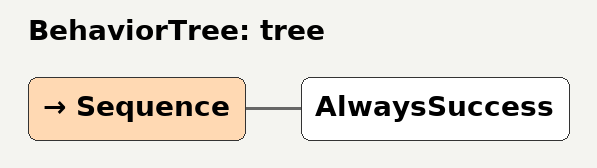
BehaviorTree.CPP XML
<?xml version="1.0" encoding="UTF-8"?>
<root BTCPP_format="4">
  <include />
  <BehaviorTree ID="tree">
    <Sequence>
      <AlwaysSuccess/>
    </Sequence>
  </BehaviorTree>

</root>
